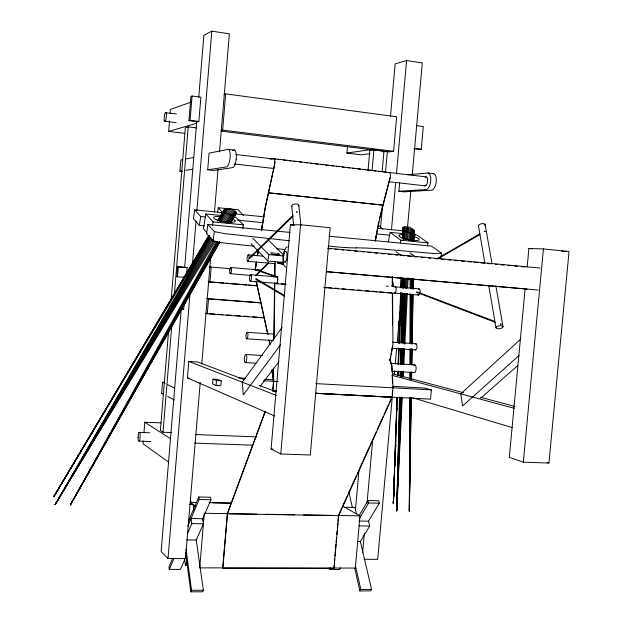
<?xml version="1.0" encoding="UTF-8"?>
<svg xmlns="http://www.w3.org/2000/svg" width="623" height="623" viewBox="0 0 623 623"><rect width="100%" height="100%" fill="white"/><g stroke="black" fill="none" stroke-linecap="round" stroke-linejoin="round"><path stroke-width="0.93" d="M409.732 397.521L409.319 511.101L411.289 397.435M409.794 379.08L409.825 372.281M409.848 364.517L409.903 348.989M409.926 343.164L410.105 293.651M410.129 287.826L410.16 279.088M410.3 240.26L410.331 232.496L409.95 240.26M407.925 232.566L407.964 226.741L407.707 231.592M410.214 397.544L409.319 511.101L411.157 398.214M410.362 379.103L410.417 372.305M410.479 364.541L410.604 349.012M410.65 343.187L411.032 294.663M411.079 288.838L411.157 279.127M411.468 240.307L411.53 232.543M274.634 282.733L273.684 340.08M274.688 276.931L274.821 263.404M274.836 283.613L274.182 338.382M274.899 276.846L275.047 261.372M409.171 232.901L409.241 227.076M410.627 397.497L409.319 511.101L410.946 397.396M410.837 379.049L410.915 372.25M411.009 364.486L411.188 348.95M411.258 343.125L411.819 294.57M411.881 288.745L411.998 279.042M412.434 241.171L412.535 232.434M411.211 378.924L411.312 372.126M411.421 364.354L411.647 348.802M411.717 343.943L412.426 294.375M412.512 288.542L412.652 278.824M413.197 240.922L413.322 232.177M411.476 378.745L411.585 371.939M411.702 365.125L411.951 349.55M412.052 343.717L412.862 294.079M412.94 289.22L413.111 278.512M413.734 240.556L413.874 231.803M410.378 232.387L410.456 227.527M411.608 379.158L411.725 372.172M411.865 364.603L412.13 348.857M412.216 344.005L413.08 294.453M413.181 288.932L413.345 278.909M414.007 241.023L414.194 230.72L413.984 237.519M411.476 232.924L411.577 228.073M402.256 397.388L396.703 510.868L399.507 397.022M400.028 375.614L400.13 371.721M400.316 363.941L400.706 348.366M400.846 342.533L402.069 292.903M402.209 287.063L402.427 278.31M403.385 239.388L403.626 229.653M412.457 232.574L412.551 228.688M401.726 397.303L396.703 510.868L399.826 397.295M400.387 376.907L400.519 372.056M400.729 364.291L401.157 348.755M401.321 342.93L402.684 293.425M402.816 288.566L403.112 277.889M404.179 239.061L404.42 230.323M413.267 232.278L413.345 229.357M413.828 232.963L413.913 230.051M401.204 397.163L396.703 510.868L400.231 397.155M400.869 376.744L401.017 371.876M401.259 364.105L401.742 348.553M401.928 342.72L403.439 294.126M403.618 288.293L403.922 278.574M405.129 239.691L405.402 230.946M394.055 489.717L393.339 503.306L396.983 397.381M397.747 375.21L397.887 371.144M398.113 364.533L398.65 348.787M398.852 343.187L399.491 324.497M399.623 320.611L399.818 314.779M400.059 307.972L400.589 292.724M400.753 287.873L401.119 277.196M402.458 238.375L402.824 227.699M394.04 488.736L393.339 503.306L397.1 397.342M397.879 375.342L398.027 371.09M398.268 364.291L398.837 348.195M399.008 343.351L400.799 292.935M401.002 287.125L401.344 277.43M402.723 238.648L403.128 227.216M396.703 510.868L400.69 397.373M401.407 377.001L401.609 371.183M401.851 364.393L402.396 348.872M402.606 343.055L404.343 293.581M404.545 287.756L404.888 278.06M406.251 239.255L406.523 231.491M394.063 486.797L393.339 503.306L397.31 397.529M398.152 375.21L398.299 371.331M398.556 364.541L399.141 349.012M399.359 343.187L401.251 292.732M401.438 287.881L401.804 278.177M403.26 239.357L403.688 226.842M402.014 376.759L402.209 371.9M402.513 364.12L403.128 348.576M403.361 342.743L405.285 294.149M405.518 288.317L405.908 278.598M407.442 239.723L407.754 231.951M393.339 503.306L394.04 485.831M394.157 482.918L394.671 470.295M394.865 465.443L395.294 454.759M395.605 446.995L395.916 439.223M396.353 428.546L396.547 423.687M397.092 410.098L397.17 408.158M404.327 230.479L404.483 226.593M394.234 482.911L394.663 473.192M394.998 465.428L395.301 458.629M395.807 446.971L395.893 445.024M405.277 231.343L405.487 226.484M402.629 376.923L402.847 372.063M403.19 364.299L403.875 348.771M404.093 343.919L406.328 293.441M406.546 288.589L407.014 277.913M408.696 240.057L409.038 232.293M394.32 482.911L394.647 476.112M395.161 465.428L395.301 462.515M406.398 232.363L406.679 226.538M403.252 377.016L403.54 371.199M403.875 364.408L404.631 348.888M404.872 344.044L407.341 293.604M407.621 287.787L408.096 278.084M394.414 482.926L394.671 478.075M138.119 437.494L138.337 434.745A2.78 0.615 -87.1 0 1 139.155 432.417L139.754 432.814A2.796 0.623 -87.1 0 1 140.12 435.999L139.895 438.763A2.796 0.623 -87.1 0 1 139.077 441.092L138.485 440.671A2.78 0.615 -87.1 0 1 138.119 437.51M143.282 440.967L143.056 443.778L168.545 462.102M143.975 432.533L144.824 422.223L160.773 422.877M184.642 133.345L168.646 131.406L169.511 120.885M170.134 113.23L170.445 109.407L191.316 102.008M163.335 394.25L161.63 393.362L162.548 382.211L164.371 382.304M182.671 171.582L179.922 171.27L180.857 159.963L182.687 159.613M168.607 330.906L160.391 430.571L163 432.237L171.341 432.557M171.239 298.978L185.358 127.707L188.201 126.897L196.572 127.925M163 432.237L171.8 325.611M174.362 294.593L188.201 126.897M188.933 120.675L190.934 96.448L192.071 96.028L200.871 97.188L198.862 121.438L197.709 121.773L188.933 120.675L190.062 120.332L198.862 121.438M177.695 266.745L178.342 266.823L177.516 276.838L176.87 276.737L177.695 266.745L187.141 267.563L186.534 274.829M190.062 120.332L192.071 96.028M181.184 309.421L161.139 551.557L168.015 558.535L185.498 558.605L200.232 382.374M183.754 278.426L183.91 276.487M184.634 267.773L196.751 121.399M198.745 97.305L203.877 35.324L211.812 31.15L229.373 33.806L219.498 151.934M181.028 309.32L183.66 309.506L184.112 304.071M168.015 558.535L189.992 293.869M192.491 263.817L196.027 221.165M196.915 210.496L211.812 31.15M274.735 416.047L187.43 377.912L188.8 361.433L197.553 361.947L244.675 379.835M207.693 169.814L209.087 153.126L228.088 149.349A10.653 2.866 -84 0 1 229.918 152.051L229.918 152.082A8.006 2.157 -84 0 1 230.199 155.057A8.083 2.18 -84 0 1 230.012 158.522A8.006 2.157 -84 0 1 228.968 163.421A10.661 2.866 -84 0 1 226.616 166.894L207.693 169.814L213.541 170.468L232.729 167.587A10.646 2.905 -84 0 0 235.097 164.161L235.112 164.129A7.99 2.188 -84 0 0 236.164 159.2M201.774 363.98L210.675 257.47M214.483 211.96L218.042 169.363M257.47 285.871L209.935 282.024L211.181 267.111L209.312 266.909L230.565 268.715M221.009 130.519L222.645 130.114L225.674 93.878L396.641 116.789L393.572 151.264L389.071 151.88L221.305 131.173M212.988 379.103L212.575 383.978L216.095 385.466L220.861 385.715L221.274 380.801L217.715 379.352L212.988 379.103L216.508 380.544L221.274 380.801M216.095 385.466L216.508 380.544M222.746 567.522L227.333 513.484L264.962 411.764M265.476 411.164L227.481 513.819L222.863 568.254L334.006 568.394L338.671 515.649L392.179 397.326L393.043 387.724M277.079 254.457L277.546 253.538M277.539 254.34L277.679 253.545L277.469 254.48M272.679 390.995L273.513 381.346L273.232 369.089M272.874 391.182L273.723 381.245L272.017 370.194M271.083 448.981L290.373 224.825L300.574 224.786L330.151 227.73L310.293 454.992L280.771 453.996L271.083 448.981L273.006 449.051M280.771 453.996L300.574 224.786M369.906 153.655L361.348 154.831L346.886 153.071L347.47 146.421M367.998 170.741L369.797 150.423L373.94 149.832L377.585 150.275M333.85 567.678L334.021 565.739M334.278 562.834L334.621 558.956M334.886 556.043L335.314 551.199M335.486 549.26L335.914 544.409M336.085 542.469L336.513 537.626M336.77 534.713L337.113 530.843M337.37 527.93L337.798 523.086M337.97 521.147L338.398 516.296M372.133 170.165L373.94 149.832M382.164 171.411L383.978 151.07M355.437 510.073L358.973 470.396M380.583 227.473L382.561 205.216M385.489 172.306L387.389 151.015M390.489 116.174L395.138 63.912L406.585 60.556L422.301 62.931L412.216 175.18M342.697 506.203L359.985 515.844L355.328 568.067L199.718 567.857L204.305 513.266L256.847 514.139M362.633 552.508L364.369 533.14M367.048 503.119L372.756 439.207M391.446 230.027L395.683 182.578M396.462 173.864L406.585 60.556M433.008 173.646A10.046 4.166 -82.9 0 1 435.75 176.317L435.757 176.34A7.546 3.131 -82.8 0 1 436.264 179.175A7.616 3.162 -82.8 0 1 436.123 182.446A7.546 3.131 -82.8 0 1 434.792 187.025L434.776 187.048A10.046 4.166 -82.8 0 1 431.513 190.171L404.125 191.853L398.884 191.261L399.631 182.905M398.37 323.251L398.541 321.382M392.194 394.343L392.529 390.613M392.303 396.781L377.702 559.345L363.871 559.298M394.304 374.524L394.655 370.654M395.262 363.879L396.649 348.397M397.17 342.588L400.301 307.754M407.52 227.434L410.822 190.661M413.68 148.827L421.241 149.318L423.282 126.586L416.398 125.675M392.84 386.338L424.863 388.09L431.365 389.889L430.524 399.156L316.009 393.253M525.088 289.088L509.303 457.337L523.328 462.18L548.933 463.045L569.048 251.49L543.427 248.943L528.896 248.476L527.175 266.846M523.328 462.18L543.427 248.943M223.68 212.77L194.719 209.858L193.395 218.673L199.344 225.456L204.274 225.939M199.344 225.456L200.707 216.485L194.719 209.858M221.118 215.488L205.761 213.954L203.472 228.882L207.085 232.979M290.193 232.434L207.911 224.451L206.501 233.594L212.949 240.937L223.112 242.908L254.324 246.256M212.459 225.658L213.05 221.85L205.761 213.954M212.949 240.937L214.398 231.639L207.911 224.451M217.567 212.505L218.315 207.716L226.842 208.588M255.033 269.954L256.302 262.112M257.361 255.43L258.086 250.789M261.302 230.635L265.227 207.225L274.369 165.461A4.447 1.339 -83.8 0 0 274.681 163.491A4.408 1.332 -83.8 0 0 274.704 161.567M255.274 269.806L256.481 262.19M257.54 255.531L258.296 250.765M262.376 225.067L261.621 229.832L265.39 207.42L274.875 163.46A5.039 1.519 -83.8 0 0 274.907 161.264A5.085 1.534 -83.8 0 0 274.385 159.06L273.746 158.655L270.047 159.239M255.204 270.086L256.419 262.423M257.494 255.718L258.257 250.929M242.775 228.594L243.383 224.825L235.517 216.929L233.594 216.734M283.574 262.415L267.82 261.029L268.895 254.636L252.751 238.266M278.06 255.305L278.364 253.499L279.968 255.08L272.407 254.394L270.834 252.813L275.537 253.242M375.342 240.953L379.571 219.226L390.403 176.877A4.875 1.869 -83.1 0 0 390.395 174.752A4.922 1.885 -83.1 0 0 389.718 172.602L273.746 158.655M375.334 240.984L376.199 236.257M389.873 360.258L390.59 356.481M390.956 354.596L392.568 346.108M390.107 360.421L392.942 344.729L392.583 293.176M388.316 241.771L390.154 232.371L402.59 233.609M375.988 236.101L378.807 221.881M400.301 242.923L400.83 240.229L390.154 232.371M427.503 245.742L428.087 242.892L416.943 235.042L414.077 234.754M440.531 258.459L441.614 253.257L431.537 246.14L328.921 236.187M379.368 219.039L386.945 189.252M387.179 188.387L389.819 178.801A4.299 1.651 -83.1 0 0 390.029 177.882M284.438 250.391L284.454 250.36A12.164 3.886 -85 0 1 287.491 246.957M172.384 558.932L168.989 566.899L169.3 569.383L180.429 569.399L184.681 559.703M188.605 520.867L198.792 496.967L210.582 497.216L210.979 499.771L202.086 520.041M169.3 569.383L173.84 558.776M187.741 526.248L199.165 499.529L198.792 496.967M187.336 533.911L191.759 523.624L191.043 518.515L202.677 518.686L203.425 523.779L196.253 540.024L186.666 539.931M187.367 565.263L185.436 565.263L186.83 562.102M338.484 515.33L347.657 495.02M348.459 493.252L356.442 475.598M357.236 473.83L362.025 463.239M362.82 461.472L376.393 431.459M377.188 429.691L383.176 416.452M383.97 414.684L388.76 404.093M389.554 402.326L391.953 397.03M196.144 539.245L203.355 590.23L202.615 591.788L190.833 591.85L191.549 590.285L185.997 549.151M225.277 212.591L227.613 208.339L225.098 212.498M226.126 213.502L228.953 208.394M216.376 241.708L70.376 504.942L219.802 242.09M226.741 223.026L231.445 214.538L226.398 222.847M227.512 213.705L230.354 208.619M217.598 241.763L70.376 504.942L219.81 241.779M228.049 223.081L232.792 214.592M218.229 242.433L70.376 504.942L219.148 242.121M229.194 222.956L233.968 214.491M228.361 214.896L231.709 208.978M230.152 222.684L234.933 214.234M230.86 222.31L236.327 212.747L230.899 221.967M230.853 222.645L236.14 213.354M230.074 214.514L232.963 209.445M231.663 214.234L234.084 210.013M215.278 241.14L55.104 504.669L210.006 236.833M219.257 220.83L224.615 211.563L219.125 220.729M232.589 214.865L235.027 210.652M213.993 240.937L55.104 504.669L210.66 237.464M219.95 221.5L225.331 212.264M233.781 214.701L235.743 211.345M213.206 239.855L55.104 504.669L211.516 238.056M221.352 221.29L226.274 212.902M234.715 214.577L236.195 212.061M255.788 275.249L268.163 262.875M255.819 275.81L268.825 262.836M359.175 515.517L367.975 500.526L378.691 500.752L379.298 503.189L368.372 521.435M340.547 567.88L339.551 569.539L329.38 569.531L330.361 567.865M359.261 518.78L368.575 502.971L367.975 500.526M55.104 504.669L212.054 239.419M222.45 221.843L227.403 213.479M208.861 235.486L53.952 496.391L82.563 448.942M217.793 220.433L224.249 209.562M209.18 235.19L53.952 496.391L209.647 236.553M217.606 221.009L224.732 209.063M209.242 235.891L53.952 496.391L97.445 423.78M218.206 220.861L225.471 208.682M98.45 422.106L99.945 419.606M100.949 417.94L107.452 407.084M108.449 405.417L109.952 402.91M110.949 401.243L112.95 397.902M113.947 396.236L114.951 394.569M116.446 392.062L117.451 390.395M224.444 211.773L226.445 208.44M223.68 222.31L228.672 213.954M84.066 446.442L85.569 443.942M86.574 442.275L87.578 440.617M89.081 438.117L90.086 436.45M91.597 433.951L93.1 431.459M225.518 221.804L230.035 214.312M358.903 521.03L368.52 521.178L369.696 526.046L360.367 541.504L357.516 541.48M360.312 541.262L371.565 589.405L370.607 590.892L359.892 590.947L360.842 589.459L355.445 565.785M282.18 327.27L242.254 382.164L243.243 394.966L280.584 344.776M260.258 386.237L278.979 361.62M280.482 263.225L280.841 262.999M277.469 262.968L283.146 263.911L278.185 263.537M280.529 263.163L282.258 263.327M250.103 257.244L293.129 215.208M250.641 257.595L293.028 216.274M249.519 257.821L249.519 258.358M520.548 339.247L460.755 393.868L462.624 405.931L519.154 355.437M480.839 398.074L517.783 365.522M436.855 258.755L479.624 233.983M438 258.825L479.951 234.583M176.55 113.892L165.29 112.779A2.827 0.623 -84 0 0 164.41 115.816L164.184 118.619A2.819 0.623 -84.1 0 0 164.604 121.212L176.153 122.645M224.031 94.447L225.674 93.878M164.604 121.212L165.259 121.002A2.827 0.631 -84 0 0 166.139 117.965L166.372 115.146A2.827 0.631 -84 0 0 165.944 112.553M168.646 131.406L196.595 123.307M186.332 158.896L193.636 157.471M232.371 150.431L234.201 150.073A10.638 2.913 -84 0 1 236.055 152.775L236.062 152.806A7.99 2.188 -84 0 1 236.351 155.773A8.068 2.212 -84 0 1 236.164 159.231M179.922 171.27L181.846 170.959M185.685 170.336L192.414 169.246M346.886 153.071L372.531 149.356M383.215 151.825L387.965 151.171M407.816 174.79L427.557 172.999A10.061 4.135 -82.9 0 1 430.275 175.67L430.283 175.694A7.554 3.107 -82.9 0 1 430.781 178.528A7.632 3.138 -82.9 0 1 429.302 186.425A10.061 4.135 -82.8 0 1 426.062 189.556L398.884 191.261M441.614 253.257L433.117 253.444L385.582 249.317M191.549 590.285L203.355 590.23M360.842 589.459L371.565 589.405M356.294 247.938L356.154 247.938A76.536 16.369 10.2 0 1 328.204 245.945M191.759 523.624L203.425 523.779M359.089 525.898L369.696 526.046M265.608 514.279L294.796 514.762M303.549 514.91L331.771 515.377M338.577 515.486L359.985 515.844M227.481 513.819L338.671 515.649M189.267 504.319L193.052 504.389L193.862 510.12M344.589 507.262L354.923 507.457L356.426 513.85M199.165 499.529L210.979 499.771M368.575 502.971L379.298 503.189M196.3 502.465L190.474 502.356L195.567 506.374M208.931 502.714L231.273 503.15L212.708 502.73M561.58 251.233L566.245 251.388M139.217 441.123L150.867 441.543M194.547 443.109L252.782 445.204M139.015 432.385L149.715 432.798M195.427 434.55L256.707 436.894M161.63 393.362L163.452 393.448M274.284 391.104L276.223 391.205M273.847 391.119L276.76 391.267M315.557 393.269L391.945 397.139M273.84 391.228L276.752 391.384M315.55 393.378L392.179 397.326M187.43 377.912L189.182 378.005M238.539 377.896L245.33 378.27M264.736 379.329L273.474 379.804M263.467 380.778L278.029 381.564M315.877 383.62L431.365 389.889M245.236 362.594L255.913 363.225M391.812 371.261L414.139 372.577M245.921 354.503A4.057 1.199 -86.4 0 1 246.435 360.865A4.057 1.199 -86.4 0 1 244.395 360.226A4.057 1.199 -86.4 0 1 245.921 354.503L262.423 355.515M390.566 363.38L414.832 364.876M246.677 338.795L272.858 340.524M392.132 348.374L415.409 349.908M247.23 332.324L274.377 334.162M392.692 342.167L415.969 343.74M205.426 313.377L207.358 313.509M209.289 313.649L215.083 314.07M217.98 314.28L222.816 314.631M226.679 314.903L231.507 315.254M235.369 315.534L240.198 315.884M244.06 316.165L248.889 316.507M252.751 316.788L257.579 317.138M261.442 317.419L264.339 317.621M264.502 317.94L207.28 313.813L208.526 298.939L260.905 302.934M398.167 325.019L400.137 325.268M206.665 298.573L260.749 302.7M250.228 281.207L260.873 282.079M262.813 282.235L278.286 283.512M281.191 283.745L286.027 284.143M326.662 287.483L331.498 287.881M334.403 288.114L338.273 288.433M342.144 288.753L346.014 289.072M349.885 289.391L353.755 289.711M357.625 290.022L361.488 290.341M365.358 290.661L369.229 290.98M372.133 291.214L376.97 291.611M379.874 291.852L383.745 292.171M387.615 292.491L391.485 292.81M394.382 293.044L418.57 295.029A3.084 1.285 -85.1 0 0 420.151 291.05A3.084 1.285 -85.1 0 0 418.274 289.446M276.363 283.675L286.043 284.47M323.796 287.569L394.46 293.363A3.45 1.378 -85.1 0 0 396.088 290.505A3.45 1.378 -85.1 0 0 395.379 286.65L391.688 285.614M176.87 276.737L184.556 277.406M223.532 282.99L208.074 281.736L209.935 282.024M225.464 283.146L246.708 284.867M248.639 285.03L257.338 285.731M250.781 274.727A3.24 0.958 -85.4 0 1 251.201 279.657A3.24 0.958 -85.4 0 1 249.55 279.47A3.24 0.958 -85.4 0 1 250.781 274.727L277.874 277.001M386.237 286.097L388.168 286.261M392.038 286.588L419.131 288.862M230.362 273.692L249.675 275.311M230.876 267.532L260.819 270.094M178.342 266.823L187.141 267.563M326.382 271.636L527.113 289.041M326.46 271.698L538.062 290.038M247.759 261.286L274.774 263.654M268.895 254.636L282.819 255.889M248.304 254.862L262.774 256.162M327.534 248.188L540.133 268.061M328.313 248.647L331.21 248.92M335.073 249.278L337.97 249.55M341.832 249.909L343.764 250.088M347.626 250.454L350.523 250.719M354.386 251.085L357.283 251.349M362.111 251.801L364.042 251.988M367.905 252.346L370.802 252.619M374.664 252.977L377.561 253.25M381.424 253.608L384.321 253.88M388.184 254.239L391.08 254.511M394.943 254.869L397.84 255.142M401.703 255.5L404.6 255.773M407.497 256.045L411.359 256.403M414.256 256.676L417.153 256.941M421.016 257.307L423.913 257.572M428.741 258.023L430.672 258.21M434.535 258.568L437.432 258.841M441.294 259.199L444.191 259.472M448.054 259.83L450.959 260.103M454.821 260.461L457.718 260.733M461.581 261.092L464.478 261.364M468.34 261.722L471.237 261.995M474.134 262.267L477.997 262.626M480.894 262.898L484.756 263.256M487.653 263.529L490.55 263.794M495.378 264.245L497.31 264.425M501.172 264.791L504.069 265.063M507.932 265.421L510.829 265.694M514.691 266.052L517.588 266.325M521.451 266.683L524.348 266.956M290.373 224.825L294.243 225.207M528.896 248.476L532.626 248.842M205.645 216.983L200.707 216.485M237.55 220.145L263.654 222.73M376.767 233.929L389.336 235.167M213.05 221.85L243.383 224.825M400.83 240.229L428.087 242.892M235.268 213.938L264.23 216.851M377.195 228.228L402.302 230.751M228.734 208.783L238.212 209.749L243.391 215.542M276.674 248.663L284.991 249.597M234.193 163.958L273.762 168.498M388.596 181.667L425.268 185.872M289.313 240.758L224.576 233.609L214.398 231.639M235.961 154.543L275.53 159.184M277.461 159.41L280.358 159.753M283.255 160.095L286.144 160.43M289.041 160.773L290.972 160.999M293.869 161.341L296.766 161.676M299.655 162.019L301.587 162.245M304.483 162.587L307.38 162.922M310.277 163.265L312.201 163.491M315.098 163.833L317.995 164.168M320.892 164.511L322.823 164.737M325.712 165.079L328.609 165.414M331.506 165.757L333.437 165.983M336.334 166.325L339.224 166.66M342.12 167.003L344.052 167.229M346.949 167.571L349.846 167.906M352.735 168.249L354.666 168.475M357.563 168.817L360.46 169.152M363.357 169.495L365.28 169.721M368.177 170.063L371.074 170.398M373.971 170.741L375.903 170.967M378.792 171.309L381.689 171.644M383.62 171.87L386.517 172.213M389.414 172.555L426.085 176.854M228.415 149.349L234.536 150.073M428.024 173.015L433.476 173.661M222.645 130.114L393.572 151.264M379.415 150.501L383.059 150.953M414.35 148.453L421.241 149.318M281.503 263.155L281.074 263.163A2.11 1.986 -62.5 0 1 281.316 263.14L281.744 263.225M281.978 263.638L280.397 263.529M281.627 263.669L283.146 263.911M278.979 262.735L280.015 263.124M277.57 262.61L278.489 262.992M183.006 309.351L183.66 309.506M392.365 373.738L463.613 392.763M480.489 397.264L514.24 406.274M392.038 375.311L514.154 408.283M412.878 397.832L512.386 427.643M547.126 462.437L548.933 463.045M276.207 277.04L255.866 269.985A2.765 0.825 -85.3 0 0 255.679 270.032M416.748 291.766L494.522 321.312M259.176 385.341L276.394 391.883M416.662 292.382L495.324 322.348M277.001 254.239L276.441 253.818M188.8 361.433L276.433 395.418M162.548 382.211L165.118 383.457M167.688 384.703L174.549 388.02M167.61 396.469L174.448 400.021M255.998 278.606L284.267 295.372M255.625 279.135L284.688 296.431M144.824 422.223L170.476 438.74M414.108 233.827L415.666 234.933M410.012 252.907L415.323 256.871M396.064 251.622L400.667 255.134M378.099 225.043L383.005 229.163M267.906 239.653L284.002 255.399M251.069 243.725L267.82 261.029M282.164 263.249L282.11 263.186A0.818 0.771 -73.9 0 0 281.915 263.054L281.76 262.992A2.453 2.313 -61.5 0 0 281.495 262.929M218.315 207.716L222.621 212.793M277.118 277.352L277.29 277.585A2.92 0.919 -85.3 0 1 277.43 277.944M390.053 359.113L391.984 365.802L393.035 387.786M389.85 359.564L391.213 364.182M348.841 492.178L352.369 507.286M354.736 568.246L359.892 590.947M256.396 281.487L268.007 334.621M269.245 340.314L270.078 344.114M256.022 280.957L267.633 334.13M268.871 339.831L269.907 344.581M329.045 567.942L329.38 569.531M485.231 224.895L492.038 263.926M495.861 285.817L503.002 326.756A3.551 1.456 -9.6 0 1 497.676 328.734A3.551 1.456 -9.6 0 1 497.793 326.172A3.551 1.456 -9.6 0 1 503.002 326.756M478.48 225.814L484.858 262.945M488.79 285.793L495.986 327.682M271.729 369.914L273.505 381.408M391.626 365.319L391.96 370.654M190.295 497.886L191.245 504.614M185.553 552.601L190.833 591.85M184.548 558.621L185.436 565.263M298.822 205.325L300.932 225.573M291.751 206.306L293.698 225.588M392.186 375.42L392.552 383.052M273.419 368.037L273.723 381.307M392.467 276.643L392.537 286.37M392.217 276.729L392.288 286.455M392.334 293.262L392.552 325.346M406.103 239.17A10.318 2.149 11.1 0 0 416.639 240.494A10.412 2.173 11.1 0 0 418.773 240.05A10.318 2.149 11.1 0 0 415.759 237.238A10.412 2.173 11.1 0 0 413.906 236.592M402.256 237.978A10.318 2.149 11.1 0 1 399.359 235.167M401.531 234.746A10.318 2.149 11.1 0 1 403.229 234.739M405.994 239.17A10.412 2.173 11.1 0 1 402.1 237.963M399.179 235.128A10.412 2.173 11.1 0 1 401.36 234.7M216.158 219.639A10.91 2.383 9.3 0 1 214.639 216.827A11.012 2.406 9.3 0 1 217.489 216.43A10.91 2.383 9.3 0 1 219.475 216.454M232.574 219.07A10.91 2.383 9.3 0 1 234.824 220.386M234.902 220.386A10.91 2.391 9.3 0 1 234.318 221.897A11.012 2.406 9.3 0 1 231.483 222.31A10.91 2.391 9.3 0 1 219.974 220.869M219.849 220.869A11.012 2.406 9.3 0 1 216.072 219.631M356.13 247.845A171.076 42.076 11.8 0 1 385.45 249.223M418.57 295.029A3.084 1.285 -85.1 0 1 417.838 294.258M392.194 281.331A2.936 1.168 -85 0 1 392.864 282.048A2.951 1.168 -85 0 1 393.097 284.392M393.09 284.376A2.936 1.168 -85 0 1 392.669 286.191M229.887 272.929A3.076 0.864 -85.3 0 1 230.113 268.606A3.076 0.864 -85.3 0 1 231.359 268.272A3.092 0.864 -85.3 0 1 231.483 270.709A3.076 0.864 -85.3 0 1 230.767 273.404A3.092 0.864 -85.3 0 1 229.879 272.96M415.113 344.254A3.084 1.285 -86.2 0 1 416.989 346.396A3.084 1.285 -86.2 0 1 415.128 349.737M414.879 372.328A3.863 1.612 -86.7 0 0 416.071 367.368A3.902 1.628 -86.7 0 0 415.751 365.958A3.863 1.612 -86.7 0 0 414.1 365.094A3.902 1.628 -86.7 0 0 413.75 365.475M414.871 372.398A3.902 1.628 -86.7 0 1 413.773 372.422M484.92 224.225A3.419 1.635 -10.3 0 1 484.873 225.666M478.791 226.476A3.419 1.635 -10.3 0 1 481.875 223.688A3.403 1.628 -10.3 0 1 484.912 224.225M291.922 206.688A3.582 1.846 -5.8 0 1 295.255 203.962A3.582 1.846 -5.8 0 1 298.658 206.166M285.544 261.8A5.482 1.744 -85 0 1 283.745 261.006M283.434 259.129A5.482 1.744 -85 0 1 284.143 253.335M285.536 261.894A5.537 1.76 -85 0 0 286.261 260.437A5.482 1.744 -85 0 0 286.977 254.534A5.537 1.76 -85 0 0 286.658 252.65A5.482 1.744 -85 0 0 284.851 251.894A5.537 1.76 -85 0 0 284.111 253.351M283.722 261.099A5.537 1.76 -85 0 1 283.403 259.199M283.146 255.804A9.111 2.905 -85 0 1 284.438 250.438M283.146 255.765A9.197 2.936 -85 0 0 282.951 259.705A9.111 2.905 -85 0 0 283.34 263.225L283.348 263.264A12.172 3.886 -84.9 0 0 285.762 267.033M425.221 177.384A4.517 1.853 -82.9 0 1 427.176 177.75A4.563 1.869 -82.9 0 1 427.557 179.245A4.517 1.853 -82.9 0 1 426.148 185.311M426.14 185.389A4.563 1.869 -82.9 0 1 424.465 185.506M276.114 283.574A3.567 1.121 -85.3 0 0 277.679 281.09A3.567 1.121 -85.3 0 0 277.212 276.713L255.921 269.362A3.38 1.012 -85.3 0 0 255.235 270.039M277.593 278.964A2.92 0.919 -85.3 0 1 277.367 281.534M277.04 282.484A2.92 0.919 -85.3 0 1 276.838 282.811M395.029 292.514A2.804 1.121 -85.1 0 1 394.78 292.701M375.817 237.044L375.303 239.863L375.817 237.052M484.554 231.18L485.083 231.561L484.554 231.18M297.241 212.046L296.556 211.984L297.241 212.046M281.409 263.49L281.931 263.872L281.409 263.49M229.35 270L229.817 270.343L229.35 270M501.11 324.085L500.495 324.046L501.11 324.085M268.381 192.819L382.974 205.146L268.381 192.819M248.826 255.617A3.208 0.934 -85.1 0 0 247.471 256.014A3.224 0.942 -85.1 0 0 247.23 260.546A3.224 0.942 -85.1 0 0 248.593 260.141A3.224 0.942 -85.1 0 0 248.826 255.617M246.397 333.328A3.24 0.958 -86.1 0 0 246.155 337.9A3.255 0.966 -86.1 0 0 247.121 338.593A3.24 0.958 -86.1 0 0 247.899 335.805A3.255 0.966 -86.1 0 0 247.759 333.188A3.24 0.958 -86.1 0 0 246.397 333.328"/></g></svg>
